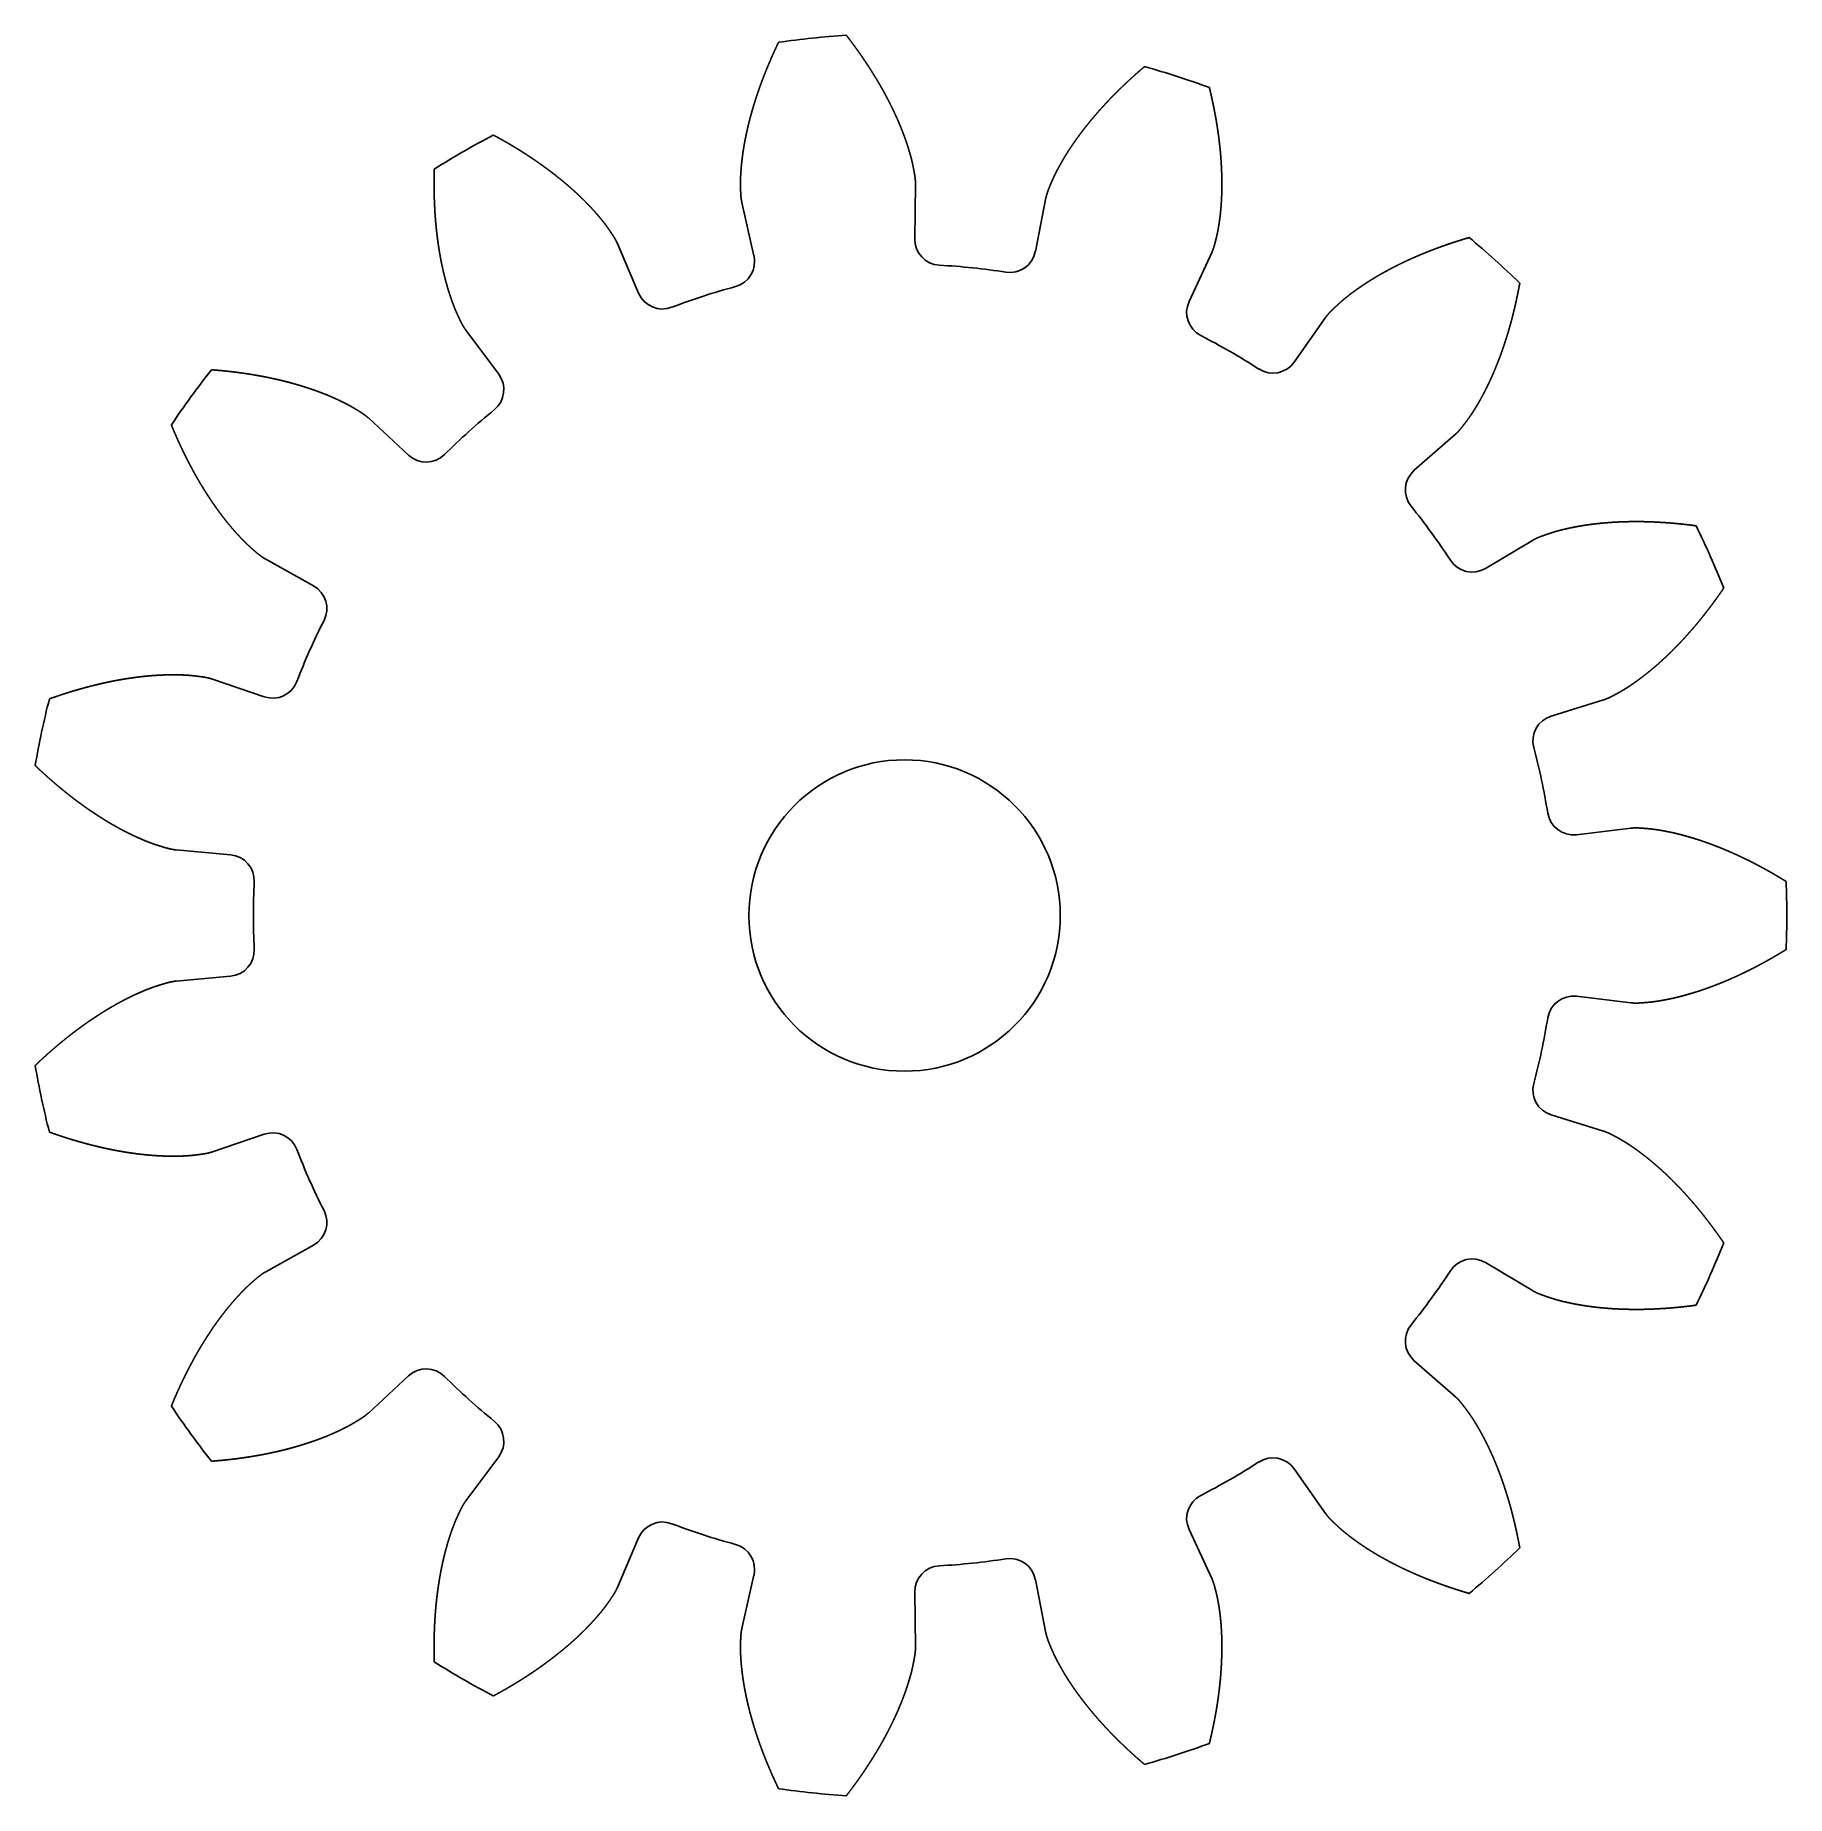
# Model space of a CAD drawing. Header units: millimetres. Extents: x -43.8 to -10, y -32 to 2.
import ezdxf

# ---------------------------------------------------------------- set-up
doc = ezdxf.new("R2010")
doc.units = ezdxf.units.MM
doc.layers.get('0').update_dxf_attribs({"linetype": 'CONTINUOUS'})

msp = doc.modelspace()

# ---------------------------------------------------------------- linework, layer by layer
for p, q in [((-26.805, -1.962), (-26.79, -0.906)), ((-30.136, -1.258), (-29.902, -2.288)), ((-24.275, -1.17), (-24.48, -2.207)), ((-32.125, -3.01), (-32.541, -2.039)), ((-21.519, -3.169), (-21.076, -2.21)), ((-35.454, -3.721), (-34.821, -4.567)), ((-18.886, -3.474), (-19.494, -4.338)), ((-36.558, -6.131), (-37.333, -5.413)), ((-17.18, -6.421), (-16.386, -5.726)), ((-14.899, -7.771), (-15.807, -8.312)), ((-39.311, -8.135), (-38.389, -8.65)), ((-39.339, -10.786), (-40.339, -10.445)), ((-14.54, -11.157), (-13.531, -10.845)), ((-13.005, -13.318), (-14.054, -13.443)), ((-41.039, -13.736), (-39.987, -13.831)), ((-39.987, -16.169), (-41.039, -16.264)), ((-14.054, -16.557), (-13.005, -16.682)), ((-13.531, -19.155), (-14.54, -18.843)), ((-40.339, -19.555), (-39.339, -19.214)), ((-38.389, -21.35), (-39.311, -21.865)), ((-15.807, -21.688), (-14.899, -22.229)), ((-16.386, -24.274), (-17.18, -23.579)), ((-37.333, -24.587), (-36.558, -23.869)), ((-34.821, -25.433), (-35.454, -26.279)), ((-19.494, -25.662), (-18.886, -26.526)), ((-32.541, -27.961), (-32.125, -26.99)), ((-21.076, -27.79), (-21.519, -26.831)), ((-29.902, -27.712), (-30.136, -28.742)), ((-24.48, -27.793), (-24.275, -28.83)), ((-26.79, -29.094), (-26.805, -28.038))]:
    msp.add_line(p, q)
msp.add_circle((-27, -15), 3)
for centre, radius, start, end in [((-27, -15), 17, 93.7877, 98.2123), ((-27, -15), 17, 69.7877, 74.2123), ((-27, -15), 17, 117.7877, 122.2123), ((-26.305, -1.969), 0.5, 179.1897, 266.9466), ((-27, -15), 17, 45.7877, 50.2123), ((-30.389, -2.399), 0.5, -74.9466, 12.8103), ((-24.971, -2.11), 0.5, 261.0534, 348.8103), ((-27, -15), 12.549, 81.0534, 86.9466), ((-31.665, -2.813), 0.5, 203.1897, 290.9466), ((-27, -15), 12.549, 105.0534, 110.9466), ((-21.065, -3.379), 0.5, 155.1897, 242.9466), ((-27, -15), 12.549, 57.0534, 62.9466), ((-19.903, -4.049), 0.5, 237.0534, 324.8103), ((-27, -15), 17, 141.7877, 146.2123), ((-35.222, -4.867), 0.5, -50.9466, 36.8103), ((-27, -15), 12.549, 129.0534, 134.9466), ((-36.219, -5.764), 0.5, 227.1897, 314.9466), ((-16.851, -6.797), 0.5, 131.1897, 218.9466), ((-27, -15), 12.549, 33.0534, 38.9466), ((-27, -15), 17, 21.7877, 26.2123), ((-16.063, -7.883), 0.5, 213.0534, 300.8103), ((-38.632, -9.087), 0.5, -26.9466, 60.8103), ((-27, -15), 12.549, 153.0534, 158.9466), ((-39.178, -10.312), 0.5, 251.1897, 338.9466), ((-27, -15), 17, 165.7877, 170.2123), ((-14.392, -11.634), 0.5, 107.1897, 194.9466), ((-27, -15), 12.549, 9.0534, 14.9466), ((-14.113, -12.947), 0.5, 189.0534, 276.8103), ((-40.032, -14.329), 0.5, -2.9466, 84.8103), ((-27, -15), 12.549, 177.0534, 182.9466), ((-27, -15), 17, -2.2123, 2.2123), ((-40.032, -15.671), 0.5, -84.8103, 2.9466), ((-14.113, -17.053), 0.5, 83.1897, 170.9466), ((-27, -15), 12.549, 345.0534, 350.9466), ((-27, -15), 17, 189.7877, 194.2123), ((-14.392, -18.366), 0.5, 165.0534, 252.8103), ((-39.178, -19.688), 0.5, 21.0534, 108.8103), ((-27, -15), 12.549, 201.0534, 206.9466), ((-38.632, -20.913), 0.5, -60.8103, 26.9466), ((-27, -15), 17, 333.7877, 338.2123), ((-16.063, -22.117), 0.5, 59.1897, 146.9466), ((-27, -15), 12.549, 321.0534, 326.9466), ((-16.851, -23.203), 0.5, 141.0534, 228.8103), ((-36.219, -24.236), 0.5, 45.0534, 132.8103), ((-27, -15), 12.549, 225.0534, 230.9466), ((-27, -15), 17, 213.7877, 218.2123), ((-35.222, -25.133), 0.5, -36.8103, 50.9466), ((-27, -15), 12.549, 297.0534, 302.9466), ((-19.903, -25.951), 0.5, 35.1897, 122.9466), ((-21.065, -26.621), 0.5, 117.0534, 204.8103), ((-31.665, -27.187), 0.5, 69.0534, 156.8103), ((-27, -15), 12.549, 249.0534, 254.9466), ((-30.389, -27.601), 0.5, -12.8103, 74.9466), ((-27, -15), 12.549, 273.0534, 278.9466), ((-24.971, -27.89), 0.5, 11.1897, 98.9466), ((-27, -15), 17, 309.7877, 314.2123), ((-26.305, -28.031), 0.5, 93.0534, 180.8103), ((-27, -15), 17, 237.7877, 242.2123), ((-27, -15), 17, 285.7877, 290.2123), ((-27, -15), 17, 261.7877, 266.2123)]:
    msp.add_arc(centre, radius, start, end)
for points in [[(-29.428, 1.826), (-29.433, 1.817), (-29.441, 1.799), (-29.454, 1.773), (-29.47, 1.738), (-29.491, 1.694), (-29.511, 1.65), (-29.531, 1.606), (-29.551, 1.562), (-29.57, 1.518), (-29.589, 1.474), (-29.608, 1.43), (-29.627, 1.385), (-29.645, 1.341), (-29.663, 1.297), (-29.681, 1.253), (-29.699, 1.209), (-29.716, 1.164), (-29.733, 1.12), (-29.75, 1.076), (-29.766, 1.031), (-29.782, 0.987), (-29.798, 0.943), (-29.814, 0.898), (-29.829, 0.854), (-29.844, 0.809), (-29.859, 0.765), (-29.873, 0.721), (-29.887, 0.676), (-29.901, 0.632), (-29.914, 0.587), (-29.928, 0.543), (-29.94, 0.498), (-29.953, 0.454), (-29.965, 0.409), (-29.977, 0.365), (-29.989, 0.321), (-30, 0.276), (-30.011, 0.232), (-30.021, 0.187), (-30.032, 0.143), (-30.042, 0.098), (-30.051, 0.054), (-30.06, 0.01), (-30.069, -0.035), (-30.078, -0.079), (-30.086, -0.123), (-30.094, -0.168), (-30.101, -0.212), (-30.108, -0.256), (-30.115, -0.301), (-30.121, -0.345), (-30.127, -0.389), (-30.132, -0.433), (-30.137, -0.477), (-30.142, -0.521), (-30.146, -0.565), (-30.15, -0.609), (-30.153, -0.653), (-30.156, -0.697), (-30.159, -0.741), (-30.16, -0.784), (-30.162, -0.828), (-30.162, -0.871), (-30.162, -0.915), (-30.161, -0.958), (-30.16, -1.001), (-30.159, -1.045), (-30.157, -1.088), (-30.155, -1.131), (-30.151, -1.173), (-30.146, -1.207), (-30.141, -1.233), (-30.138, -1.249), (-30.136, -1.258)], [(-26.79, -0.906), (-26.79, -0.898), (-26.79, -0.88), (-26.791, -0.855), (-26.793, -0.82), (-26.798, -0.778), (-26.804, -0.735), (-26.812, -0.693), (-26.819, -0.65), (-26.827, -0.608), (-26.836, -0.565), (-26.845, -0.523), (-26.854, -0.48), (-26.864, -0.438), (-26.875, -0.395), (-26.886, -0.353), (-26.898, -0.311), (-26.911, -0.269), (-26.924, -0.226), (-26.937, -0.184), (-26.951, -0.142), (-26.965, -0.1), (-26.979, -0.058), (-26.994, -0.016), (-27.009, 0.026), (-27.025, 0.068), (-27.041, 0.11), (-27.058, 0.151), (-27.074, 0.193), (-27.092, 0.235), (-27.109, 0.276), (-27.127, 0.318), (-27.145, 0.359), (-27.164, 0.401), (-27.183, 0.442), (-27.202, 0.484), (-27.222, 0.525), (-27.242, 0.566), (-27.262, 0.607), (-27.283, 0.648), (-27.303, 0.689), (-27.325, 0.73), (-27.346, 0.771), (-27.368, 0.812), (-27.39, 0.853), (-27.412, 0.893), (-27.435, 0.934), (-27.458, 0.974), (-27.481, 1.015), (-27.505, 1.055), (-27.529, 1.096), (-27.553, 1.136), (-27.578, 1.176), (-27.602, 1.216), (-27.627, 1.256), (-27.653, 1.296), (-27.678, 1.336), (-27.704, 1.376), (-27.73, 1.415), (-27.756, 1.455), (-27.783, 1.495), (-27.81, 1.534), (-27.837, 1.574), (-27.865, 1.613), (-27.892, 1.652), (-27.92, 1.691), (-27.948, 1.73), (-27.977, 1.769), (-28.006, 1.808), (-28.035, 1.847), (-28.064, 1.886), (-28.087, 1.917), (-28.105, 1.94), (-28.117, 1.955), (-28.123, 1.963)], [(-22.375, 1.359), (-22.382, 1.352), (-22.397, 1.34), (-22.419, 1.321), (-22.449, 1.296), (-22.485, 1.264), (-22.522, 1.232), (-22.558, 1.2), (-22.594, 1.168), (-22.63, 1.135), (-22.665, 1.103), (-22.7, 1.07), (-22.735, 1.037), (-22.77, 1.004), (-22.805, 0.971), (-22.839, 0.938), (-22.873, 0.905), (-22.907, 0.872), (-22.94, 0.838), (-22.974, 0.804), (-23.007, 0.77), (-23.039, 0.737), (-23.072, 0.702), (-23.104, 0.668), (-23.136, 0.634), (-23.168, 0.599), (-23.199, 0.565), (-23.231, 0.53), (-23.262, 0.495), (-23.292, 0.46), (-23.323, 0.425), (-23.353, 0.39), (-23.382, 0.354), (-23.412, 0.319), (-23.441, 0.283), (-23.47, 0.247), (-23.499, 0.212), (-23.527, 0.176), (-23.555, 0.139), (-23.583, 0.103), (-23.61, 0.067), (-23.638, 0.03), (-23.664, -0.006), (-23.691, -0.043), (-23.717, -0.08), (-23.743, -0.117), (-23.768, -0.154), (-23.793, -0.192), (-23.818, -0.229), (-23.843, -0.267), (-23.867, -0.304), (-23.89, -0.342), (-23.914, -0.38), (-23.937, -0.418), (-23.959, -0.457), (-23.981, -0.495), (-24.003, -0.533), (-24.024, -0.572), (-24.045, -0.611), (-24.066, -0.65), (-24.086, -0.689), (-24.105, -0.728), (-24.124, -0.767), (-24.142, -0.807), (-24.159, -0.847), (-24.177, -0.886), (-24.193, -0.926), (-24.21, -0.966), (-24.226, -1.006), (-24.241, -1.047), (-24.254, -1.087), (-24.264, -1.12), (-24.27, -1.145), (-24.274, -1.162), (-24.275, -1.17)], [(-21.076, -2.21), (-21.072, -2.202), (-21.065, -2.187), (-21.055, -2.163), (-21.044, -2.131), (-21.031, -2.09), (-21.019, -2.048), (-21.009, -2.006), (-20.998, -1.964), (-20.988, -1.922), (-20.979, -1.88), (-20.97, -1.838), (-20.961, -1.795), (-20.953, -1.752), (-20.946, -1.709), (-20.939, -1.666), (-20.933, -1.622), (-20.927, -1.578), (-20.921, -1.535), (-20.916, -1.491), (-20.912, -1.447), (-20.907, -1.403), (-20.903, -1.358), (-20.9, -1.314), (-20.897, -1.269), (-20.894, -1.225), (-20.892, -1.18), (-20.89, -1.135), (-20.888, -1.09), (-20.887, -1.045), (-20.886, -1), (-20.886, -0.955), (-20.886, -0.909), (-20.886, -0.864), (-20.886, -0.818), (-20.887, -0.773), (-20.888, -0.727), (-20.89, -0.681), (-20.891, -0.636), (-20.893, -0.59), (-20.896, -0.544), (-20.899, -0.498), (-20.902, -0.452), (-20.905, -0.406), (-20.908, -0.359), (-20.912, -0.313), (-20.917, -0.267), (-20.921, -0.22), (-20.926, -0.174), (-20.931, -0.127), (-20.937, -0.081), (-20.942, -0.034), (-20.948, 0.012), (-20.955, 0.059), (-20.961, 0.106), (-20.968, 0.153), (-20.975, 0.199), (-20.982, 0.246), (-20.99, 0.293), (-20.998, 0.34), (-21.006, 0.387), (-21.015, 0.434), (-21.024, 0.481), (-21.033, 0.528), (-21.042, 0.575), (-21.052, 0.623), (-21.062, 0.67), (-21.072, 0.717), (-21.082, 0.764), (-21.093, 0.811), (-21.104, 0.859), (-21.113, 0.896), (-21.12, 0.925), (-21.124, 0.944), (-21.127, 0.953)], [(-32.541, -2.039), (-32.544, -2.031), (-32.551, -2.016), (-32.562, -1.992), (-32.578, -1.962), (-32.6, -1.925), (-32.623, -1.889), (-32.647, -1.853), (-32.671, -1.817), (-32.696, -1.782), (-32.721, -1.746), (-32.747, -1.711), (-32.772, -1.676), (-32.799, -1.642), (-32.826, -1.607), (-32.854, -1.573), (-32.882, -1.539), (-32.91, -1.506), (-32.939, -1.473), (-32.969, -1.44), (-32.998, -1.407), (-33.028, -1.374), (-33.058, -1.341), (-33.089, -1.309), (-33.12, -1.277), (-33.152, -1.245), (-33.183, -1.213), (-33.215, -1.182), (-33.248, -1.151), (-33.28, -1.12), (-33.313, -1.089), (-33.346, -1.058), (-33.38, -1.028), (-33.414, -0.997), (-33.448, -0.967), (-33.482, -0.937), (-33.517, -0.908), (-33.552, -0.878), (-33.587, -0.849), (-33.623, -0.82), (-33.659, -0.791), (-33.695, -0.762), (-33.731, -0.733), (-33.767, -0.705), (-33.804, -0.677), (-33.841, -0.649), (-33.878, -0.621), (-33.916, -0.593), (-33.954, -0.566), (-33.992, -0.538), (-34.03, -0.511), (-34.068, -0.484), (-34.107, -0.457), (-34.146, -0.431), (-34.185, -0.404), (-34.224, -0.378), (-34.264, -0.352), (-34.304, -0.326), (-34.344, -0.301), (-34.384, -0.275), (-34.424, -0.25), (-34.465, -0.225), (-34.506, -0.2), (-34.547, -0.175), (-34.588, -0.15), (-34.63, -0.126), (-34.671, -0.102), (-34.713, -0.078), (-34.755, -0.054), (-34.797, -0.03), (-34.84, -0.007), (-34.874, 0.012), (-34.9, 0.026), (-34.917, 0.035), (-34.925, 0.04)], [(-36.062, -0.617), (-36.062, -0.626), (-36.063, -0.646), (-36.064, -0.675), (-36.065, -0.714), (-36.065, -0.762), (-36.066, -0.811), (-36.066, -0.859), (-36.067, -0.907), (-36.066, -0.956), (-36.066, -1.004), (-36.065, -1.052), (-36.064, -1.1), (-36.063, -1.147), (-36.062, -1.195), (-36.06, -1.243), (-36.058, -1.29), (-36.056, -1.338), (-36.053, -1.385), (-36.051, -1.433), (-36.048, -1.48), (-36.044, -1.527), (-36.041, -1.574), (-36.037, -1.621), (-36.033, -1.668), (-36.028, -1.714), (-36.024, -1.761), (-36.019, -1.807), (-36.014, -1.853), (-36.008, -1.9), (-36.002, -1.946), (-35.996, -1.992), (-35.99, -2.038), (-35.983, -2.083), (-35.976, -2.129), (-35.969, -2.174), (-35.962, -2.22), (-35.954, -2.265), (-35.946, -2.31), (-35.937, -2.355), (-35.929, -2.399), (-35.92, -2.444), (-35.91, -2.489), (-35.901, -2.533), (-35.891, -2.577), (-35.881, -2.621), (-35.87, -2.665), (-35.859, -2.708), (-35.848, -2.752), (-35.836, -2.795), (-35.824, -2.838), (-35.812, -2.881), (-35.8, -2.924), (-35.787, -2.966), (-35.773, -3.009), (-35.759, -3.051), (-35.745, -3.093), (-35.731, -3.134), (-35.716, -3.176), (-35.701, -3.217), (-35.685, -3.258), (-35.669, -3.299), (-35.653, -3.339), (-35.635, -3.379), (-35.617, -3.419), (-35.599, -3.458), (-35.581, -3.497), (-35.562, -3.536), (-35.543, -3.575), (-35.523, -3.613), (-35.502, -3.65), (-35.484, -3.679), (-35.469, -3.701), (-35.459, -3.714), (-35.454, -3.721)], [(-16.121, -1.937), (-16.13, -1.94), (-16.149, -1.945), (-16.177, -1.953), (-16.214, -1.964), (-16.261, -1.979), (-16.307, -1.993), (-16.353, -2.008), (-16.399, -2.022), (-16.445, -2.037), (-16.49, -2.053), (-16.536, -2.068), (-16.581, -2.084), (-16.626, -2.1), (-16.671, -2.116), (-16.716, -2.132), (-16.761, -2.149), (-16.805, -2.166), (-16.849, -2.183), (-16.893, -2.2), (-16.937, -2.217), (-16.981, -2.235), (-17.025, -2.253), (-17.068, -2.271), (-17.111, -2.289), (-17.154, -2.308), (-17.197, -2.327), (-17.24, -2.346), (-17.282, -2.365), (-17.325, -2.385), (-17.367, -2.404), (-17.408, -2.424), (-17.45, -2.444), (-17.491, -2.465), (-17.533, -2.486), (-17.574, -2.506), (-17.614, -2.528), (-17.655, -2.549), (-17.695, -2.571), (-17.735, -2.592), (-17.775, -2.614), (-17.815, -2.637), (-17.854, -2.659), (-17.894, -2.682), (-17.932, -2.705), (-17.971, -2.729), (-18.009, -2.752), (-18.048, -2.776), (-18.085, -2.8), (-18.123, -2.825), (-18.16, -2.849), (-18.197, -2.874), (-18.234, -2.899), (-18.271, -2.925), (-18.307, -2.951), (-18.342, -2.977), (-18.378, -3.003), (-18.413, -3.03), (-18.448, -3.057), (-18.483, -3.084), (-18.517, -3.111), (-18.55, -3.139), (-18.584, -3.167), (-18.616, -3.196), (-18.648, -3.226), (-18.68, -3.255), (-18.712, -3.285), (-18.743, -3.315), (-18.774, -3.345), (-18.804, -3.375), (-18.833, -3.407), (-18.855, -3.433), (-18.871, -3.453), (-18.881, -3.467), (-18.886, -3.474)], [(-16.386, -5.726), (-16.379, -5.72), (-16.366, -5.708), (-16.348, -5.691), (-16.324, -5.666), (-16.296, -5.634), (-16.268, -5.6), (-16.242, -5.567), (-16.215, -5.532), (-16.189, -5.498), (-16.163, -5.463), (-16.137, -5.428), (-16.112, -5.393), (-16.087, -5.357), (-16.063, -5.32), (-16.039, -5.284), (-16.016, -5.246), (-15.993, -5.209), (-15.97, -5.171), (-15.948, -5.133), (-15.925, -5.095), (-15.904, -5.056), (-15.882, -5.017), (-15.861, -4.978), (-15.84, -4.939), (-15.819, -4.899), (-15.799, -4.859), (-15.779, -4.819), (-15.759, -4.778), (-15.74, -4.738), (-15.721, -4.697), (-15.702, -4.656), (-15.683, -4.615), (-15.665, -4.573), (-15.647, -4.531), (-15.629, -4.489), (-15.611, -4.447), (-15.594, -4.405), (-15.577, -4.362), (-15.56, -4.319), (-15.544, -4.276), (-15.527, -4.233), (-15.511, -4.19), (-15.496, -4.146), (-15.48, -4.103), (-15.465, -4.059), (-15.45, -4.015), (-15.435, -3.971), (-15.421, -3.926), (-15.407, -3.882), (-15.393, -3.837), (-15.379, -3.792), (-15.365, -3.747), (-15.352, -3.702), (-15.339, -3.656), (-15.326, -3.611), (-15.314, -3.565), (-15.301, -3.519), (-15.289, -3.473), (-15.278, -3.427), (-15.266, -3.381), (-15.255, -3.335), (-15.244, -3.288), (-15.233, -3.241), (-15.222, -3.194), (-15.212, -3.148), (-15.202, -3.1), (-15.192, -3.053), (-15.182, -3.006), (-15.173, -2.958), (-15.163, -2.911), (-15.156, -2.873), (-15.151, -2.844), (-15.147, -2.825), (-15.146, -2.815)], [(-37.333, -5.413), (-37.34, -5.407), (-37.352, -5.396), (-37.372, -5.379), (-37.399, -5.358), (-37.434, -5.333), (-37.47, -5.31), (-37.506, -5.287), (-37.543, -5.264), (-37.58, -5.241), (-37.617, -5.219), (-37.655, -5.197), (-37.693, -5.176), (-37.731, -5.155), (-37.77, -5.135), (-37.809, -5.115), (-37.848, -5.096), (-37.888, -5.077), (-37.928, -5.058), (-37.968, -5.04), (-38.009, -5.021), (-38.049, -5.004), (-38.09, -4.986), (-38.131, -4.969), (-38.173, -4.953), (-38.214, -4.936), (-38.256, -4.92), (-38.298, -4.905), (-38.34, -4.889), (-38.383, -4.874), (-38.426, -4.859), (-38.468, -4.845), (-38.512, -4.831), (-38.555, -4.817), (-38.598, -4.803), (-38.642, -4.79), (-38.686, -4.777), (-38.729, -4.764), (-38.774, -4.751), (-38.818, -4.739), (-38.862, -4.727), (-38.907, -4.716), (-38.952, -4.704), (-38.997, -4.693), (-39.042, -4.682), (-39.087, -4.672), (-39.132, -4.662), (-39.178, -4.652), (-39.224, -4.642), (-39.269, -4.632), (-39.315, -4.623), (-39.361, -4.614), (-39.408, -4.605), (-39.454, -4.597), (-39.5, -4.589), (-39.547, -4.581), (-39.594, -4.573), (-39.641, -4.566), (-39.688, -4.558), (-39.735, -4.552), (-39.782, -4.545), (-39.829, -4.538), (-39.877, -4.532), (-39.924, -4.526), (-39.972, -4.521), (-40.02, -4.515), (-40.068, -4.51), (-40.116, -4.505), (-40.164, -4.5), (-40.212, -4.496), (-40.26, -4.492), (-40.299, -4.489), (-40.328, -4.486), (-40.348, -4.485), (-40.357, -4.484)], [(-41.129, -5.546), (-41.125, -5.555), (-41.118, -5.573), (-41.107, -5.6), (-41.092, -5.636), (-41.073, -5.681), (-41.054, -5.725), (-41.034, -5.769), (-41.015, -5.813), (-40.995, -5.857), (-40.975, -5.901), (-40.955, -5.945), (-40.935, -5.988), (-40.914, -6.031), (-40.893, -6.074), (-40.872, -6.117), (-40.851, -6.16), (-40.83, -6.202), (-40.808, -6.245), (-40.787, -6.287), (-40.765, -6.329), (-40.742, -6.37), (-40.72, -6.412), (-40.697, -6.453), (-40.675, -6.494), (-40.652, -6.535), (-40.629, -6.576), (-40.605, -6.616), (-40.582, -6.656), (-40.558, -6.696), (-40.534, -6.736), (-40.509, -6.775), (-40.485, -6.815), (-40.46, -6.854), (-40.436, -6.893), (-40.41, -6.931), (-40.385, -6.97), (-40.36, -7.008), (-40.334, -7.046), (-40.308, -7.083), (-40.282, -7.121), (-40.256, -7.158), (-40.229, -7.194), (-40.202, -7.231), (-40.175, -7.267), (-40.148, -7.303), (-40.12, -7.339), (-40.093, -7.374), (-40.065, -7.41), (-40.037, -7.444), (-40.008, -7.479), (-39.979, -7.513), (-39.951, -7.547), (-39.921, -7.581), (-39.892, -7.614), (-39.862, -7.647), (-39.832, -7.679), (-39.802, -7.711), (-39.772, -7.743), (-39.741, -7.775), (-39.71, -7.806), (-39.679, -7.836), (-39.647, -7.866), (-39.615, -7.896), (-39.583, -7.925), (-39.55, -7.953), (-39.518, -7.982), (-39.485, -8.01), (-39.451, -8.037), (-39.418, -8.064), (-39.383, -8.089), (-39.355, -8.109), (-39.333, -8.122), (-39.318, -8.131), (-39.311, -8.135)], [(-11.748, -7.491), (-11.758, -7.49), (-11.777, -7.487), (-11.806, -7.483), (-11.845, -7.478), (-11.893, -7.472), (-11.941, -7.467), (-11.989, -7.461), (-12.037, -7.456), (-12.085, -7.451), (-12.133, -7.447), (-12.181, -7.442), (-12.228, -7.438), (-12.276, -7.434), (-12.324, -7.431), (-12.371, -7.428), (-12.419, -7.425), (-12.466, -7.422), (-12.514, -7.419), (-12.561, -7.417), (-12.608, -7.415), (-12.655, -7.414), (-12.702, -7.412), (-12.749, -7.411), (-12.796, -7.41), (-12.843, -7.41), (-12.89, -7.41), (-12.937, -7.41), (-12.983, -7.41), (-13.03, -7.411), (-13.076, -7.411), (-13.123, -7.413), (-13.169, -7.414), (-13.215, -7.416), (-13.261, -7.418), (-13.307, -7.421), (-13.353, -7.423), (-13.399, -7.426), (-13.444, -7.43), (-13.49, -7.433), (-13.535, -7.437), (-13.581, -7.442), (-13.626, -7.446), (-13.671, -7.451), (-13.716, -7.456), (-13.76, -7.462), (-13.805, -7.468), (-13.85, -7.474), (-13.894, -7.481), (-13.938, -7.488), (-13.983, -7.495), (-14.026, -7.503), (-14.07, -7.511), (-14.114, -7.519), (-14.157, -7.528), (-14.201, -7.538), (-14.244, -7.547), (-14.287, -7.557), (-14.33, -7.567), (-14.372, -7.578), (-14.415, -7.589), (-14.457, -7.601), (-14.498, -7.614), (-14.54, -7.627), (-14.581, -7.64), (-14.622, -7.654), (-14.663, -7.669), (-14.704, -7.683), (-14.744, -7.698), (-14.784, -7.714), (-14.824, -7.731), (-14.854, -7.746), (-14.877, -7.758), (-14.892, -7.767), (-14.899, -7.771)], [(-13.531, -10.845), (-13.523, -10.842), (-13.506, -10.837), (-13.482, -10.828), (-13.45, -10.815), (-13.411, -10.797), (-13.373, -10.778), (-13.335, -10.758), (-13.297, -10.738), (-13.259, -10.717), (-13.221, -10.696), (-13.183, -10.674), (-13.146, -10.652), (-13.109, -10.629), (-13.072, -10.606), (-13.035, -10.582), (-12.998, -10.557), (-12.962, -10.532), (-12.926, -10.507), (-12.89, -10.482), (-12.854, -10.456), (-12.818, -10.429), (-12.783, -10.402), (-12.748, -10.375), (-12.712, -10.348), (-12.677, -10.32), (-12.643, -10.292), (-12.608, -10.263), (-12.574, -10.234), (-12.539, -10.205), (-12.505, -10.175), (-12.471, -10.146), (-12.437, -10.115), (-12.404, -10.085), (-12.37, -10.054), (-12.337, -10.023), (-12.304, -9.992), (-12.271, -9.96), (-12.238, -9.928), (-12.205, -9.896), (-12.172, -9.863), (-12.14, -9.83), (-12.108, -9.797), (-12.076, -9.764), (-12.044, -9.73), (-12.012, -9.696), (-11.98, -9.662), (-11.949, -9.628), (-11.918, -9.593), (-11.887, -9.558), (-11.856, -9.523), (-11.825, -9.488), (-11.794, -9.452), (-11.764, -9.416), (-11.733, -9.38), (-11.703, -9.344), (-11.673, -9.307), (-11.643, -9.27), (-11.614, -9.233), (-11.584, -9.196), (-11.555, -9.158), (-11.525, -9.12), (-11.496, -9.082), (-11.467, -9.044), (-11.439, -9.006), (-11.41, -8.967), (-11.382, -8.928), (-11.353, -8.889), (-11.325, -8.85), (-11.297, -8.81), (-11.269, -8.77), (-11.247, -8.738), (-11.231, -8.714), (-11.22, -8.698), (-11.214, -8.69)], [(-40.339, -10.445), (-40.347, -10.442), (-40.364, -10.437), (-40.388, -10.43), (-40.422, -10.421), (-40.464, -10.413), (-40.506, -10.406), (-40.549, -10.4), (-40.592, -10.394), (-40.634, -10.388), (-40.678, -10.383), (-40.721, -10.379), (-40.764, -10.374), (-40.808, -10.371), (-40.851, -10.368), (-40.895, -10.366), (-40.939, -10.364), (-40.983, -10.363), (-41.027, -10.362), (-41.071, -10.362), (-41.115, -10.362), (-41.16, -10.362), (-41.204, -10.363), (-41.249, -10.364), (-41.293, -10.366), (-41.338, -10.368), (-41.383, -10.37), (-41.428, -10.373), (-41.472, -10.376), (-41.517, -10.379), (-41.562, -10.383), (-41.607, -10.387), (-41.653, -10.392), (-41.698, -10.397), (-41.743, -10.402), (-41.788, -10.408), (-41.833, -10.413), (-41.879, -10.42), (-41.924, -10.426), (-41.97, -10.433), (-42.015, -10.44), (-42.061, -10.448), (-42.106, -10.456), (-42.152, -10.464), (-42.197, -10.472), (-42.243, -10.481), (-42.288, -10.49), (-42.334, -10.499), (-42.38, -10.509), (-42.426, -10.519), (-42.471, -10.529), (-42.517, -10.54), (-42.563, -10.551), (-42.609, -10.562), (-42.654, -10.573), (-42.7, -10.585), (-42.746, -10.597), (-42.792, -10.609), (-42.838, -10.622), (-42.883, -10.635), (-42.929, -10.648), (-42.975, -10.661), (-43.021, -10.675), (-43.067, -10.689), (-43.113, -10.703), (-43.159, -10.717), (-43.205, -10.732), (-43.25, -10.747), (-43.296, -10.762), (-43.342, -10.778), (-43.388, -10.794), (-43.425, -10.807), (-43.452, -10.816), (-43.471, -10.823), (-43.48, -10.826)], [(-43.753, -12.11), (-43.746, -12.117), (-43.731, -12.13), (-43.71, -12.15), (-43.682, -12.177), (-43.647, -12.21), (-43.611, -12.243), (-43.575, -12.276), (-43.54, -12.308), (-43.504, -12.34), (-43.468, -12.372), (-43.431, -12.404), (-43.395, -12.435), (-43.359, -12.466), (-43.322, -12.497), (-43.286, -12.528), (-43.249, -12.558), (-43.212, -12.588), (-43.176, -12.618), (-43.139, -12.648), (-43.102, -12.677), (-43.064, -12.706), (-43.027, -12.735), (-42.99, -12.763), (-42.952, -12.792), (-42.915, -12.819), (-42.877, -12.847), (-42.839, -12.875), (-42.801, -12.902), (-42.763, -12.929), (-42.725, -12.955), (-42.687, -12.981), (-42.648, -13.007), (-42.61, -13.033), (-42.572, -13.058), (-42.533, -13.083), (-42.494, -13.108), (-42.455, -13.133), (-42.417, -13.157), (-42.378, -13.18), (-42.338, -13.204), (-42.299, -13.227), (-42.26, -13.25), (-42.221, -13.272), (-42.181, -13.295), (-42.142, -13.316), (-42.102, -13.338), (-42.062, -13.359), (-42.023, -13.38), (-41.983, -13.4), (-41.943, -13.42), (-41.903, -13.44), (-41.862, -13.459), (-41.822, -13.478), (-41.782, -13.496), (-41.741, -13.514), (-41.701, -13.531), (-41.66, -13.549), (-41.619, -13.566), (-41.579, -13.582), (-41.538, -13.598), (-41.497, -13.613), (-41.456, -13.627), (-41.414, -13.641), (-41.373, -13.654), (-41.331, -13.667), (-41.29, -13.68), (-41.248, -13.692), (-41.207, -13.704), (-41.165, -13.714), (-41.124, -13.724), (-41.09, -13.73), (-41.064, -13.733), (-41.047, -13.735), (-41.039, -13.736)], [(-10.013, -14.344), (-10.021, -14.339), (-10.038, -14.328), (-10.062, -14.313), (-10.096, -14.293), (-10.137, -14.268), (-10.179, -14.243), (-10.22, -14.219), (-10.262, -14.194), (-10.304, -14.17), (-10.346, -14.147), (-10.388, -14.123), (-10.43, -14.1), (-10.472, -14.077), (-10.514, -14.055), (-10.556, -14.032), (-10.598, -14.01), (-10.64, -13.988), (-10.683, -13.967), (-10.725, -13.946), (-10.767, -13.925), (-10.81, -13.904), (-10.852, -13.884), (-10.895, -13.863), (-10.937, -13.844), (-10.98, -13.824), (-11.023, -13.805), (-11.065, -13.786), (-11.108, -13.767), (-11.151, -13.749), (-11.194, -13.731), (-11.236, -13.713), (-11.279, -13.696), (-11.322, -13.679), (-11.365, -13.662), (-11.408, -13.645), (-11.451, -13.629), (-11.494, -13.613), (-11.537, -13.598), (-11.58, -13.583), (-11.623, -13.568), (-11.666, -13.553), (-11.71, -13.539), (-11.753, -13.525), (-11.796, -13.512), (-11.839, -13.499), (-11.882, -13.486), (-11.926, -13.474), (-11.969, -13.462), (-12.012, -13.45), (-12.055, -13.439), (-12.099, -13.428), (-12.142, -13.417), (-12.185, -13.407), (-12.229, -13.398), (-12.272, -13.389), (-12.315, -13.38), (-12.359, -13.372), (-12.402, -13.364), (-12.445, -13.356), (-12.488, -13.349), (-12.532, -13.343), (-12.575, -13.337), (-12.618, -13.332), (-12.661, -13.328), (-12.705, -13.324), (-12.748, -13.32), (-12.791, -13.317), (-12.834, -13.314), (-12.877, -13.312), (-12.92, -13.312), (-12.954, -13.313), (-12.98, -13.315), (-12.997, -13.317), (-13.005, -13.318)], [(-13.005, -16.682), (-12.997, -16.683), (-12.98, -16.685), (-12.954, -16.687), (-12.92, -16.688), (-12.877, -16.688), (-12.834, -16.686), (-12.791, -16.683), (-12.748, -16.68), (-12.705, -16.676), (-12.661, -16.672), (-12.618, -16.668), (-12.575, -16.663), (-12.532, -16.657), (-12.488, -16.651), (-12.445, -16.644), (-12.402, -16.636), (-12.359, -16.628), (-12.315, -16.62), (-12.272, -16.611), (-12.229, -16.602), (-12.185, -16.593), (-12.142, -16.583), (-12.099, -16.572), (-12.055, -16.561), (-12.012, -16.55), (-11.969, -16.538), (-11.926, -16.526), (-11.882, -16.514), (-11.839, -16.501), (-11.796, -16.488), (-11.753, -16.475), (-11.71, -16.461), (-11.666, -16.447), (-11.623, -16.432), (-11.58, -16.417), (-11.537, -16.402), (-11.494, -16.387), (-11.451, -16.371), (-11.408, -16.355), (-11.365, -16.338), (-11.322, -16.321), (-11.279, -16.304), (-11.236, -16.287), (-11.194, -16.269), (-11.151, -16.251), (-11.108, -16.233), (-11.065, -16.214), (-11.023, -16.195), (-10.98, -16.176), (-10.937, -16.156), (-10.895, -16.137), (-10.852, -16.116), (-10.81, -16.096), (-10.767, -16.075), (-10.725, -16.054), (-10.683, -16.033), (-10.64, -16.012), (-10.598, -15.99), (-10.556, -15.968), (-10.514, -15.945), (-10.472, -15.923), (-10.43, -15.9), (-10.388, -15.877), (-10.346, -15.853), (-10.304, -15.83), (-10.262, -15.806), (-10.22, -15.781), (-10.179, -15.757), (-10.137, -15.732), (-10.096, -15.707), (-10.062, -15.687), (-10.038, -15.672), (-10.021, -15.661), (-10.013, -15.656)], [(-41.039, -16.264), (-41.047, -16.265), (-41.064, -16.267), (-41.09, -16.27), (-41.124, -16.276), (-41.165, -16.286), (-41.207, -16.296), (-41.248, -16.308), (-41.29, -16.32), (-41.331, -16.333), (-41.373, -16.346), (-41.414, -16.359), (-41.456, -16.373), (-41.497, -16.387), (-41.538, -16.402), (-41.579, -16.418), (-41.619, -16.434), (-41.66, -16.451), (-41.701, -16.469), (-41.741, -16.486), (-41.782, -16.504), (-41.822, -16.522), (-41.862, -16.541), (-41.903, -16.56), (-41.943, -16.58), (-41.983, -16.6), (-42.023, -16.62), (-42.062, -16.641), (-42.102, -16.662), (-42.142, -16.684), (-42.181, -16.705), (-42.221, -16.728), (-42.26, -16.75), (-42.299, -16.773), (-42.338, -16.796), (-42.378, -16.82), (-42.417, -16.843), (-42.455, -16.867), (-42.494, -16.892), (-42.533, -16.917), (-42.572, -16.942), (-42.61, -16.967), (-42.648, -16.993), (-42.687, -17.019), (-42.725, -17.045), (-42.763, -17.071), (-42.801, -17.098), (-42.839, -17.125), (-42.877, -17.153), (-42.915, -17.181), (-42.952, -17.208), (-42.99, -17.237), (-43.027, -17.265), (-43.064, -17.294), (-43.102, -17.323), (-43.139, -17.352), (-43.176, -17.382), (-43.212, -17.412), (-43.249, -17.442), (-43.286, -17.472), (-43.322, -17.503), (-43.359, -17.534), (-43.395, -17.565), (-43.431, -17.596), (-43.468, -17.628), (-43.504, -17.66), (-43.54, -17.692), (-43.575, -17.724), (-43.611, -17.757), (-43.647, -17.79), (-43.682, -17.823), (-43.71, -17.85), (-43.731, -17.87), (-43.746, -17.883), (-43.753, -17.89)], [(-43.48, -19.174), (-43.471, -19.177), (-43.452, -19.184), (-43.425, -19.193), (-43.388, -19.206), (-43.342, -19.222), (-43.296, -19.238), (-43.25, -19.253), (-43.205, -19.268), (-43.159, -19.283), (-43.113, -19.297), (-43.067, -19.311), (-43.021, -19.325), (-42.975, -19.339), (-42.929, -19.352), (-42.883, -19.365), (-42.838, -19.378), (-42.792, -19.391), (-42.746, -19.403), (-42.7, -19.415), (-42.654, -19.427), (-42.609, -19.438), (-42.563, -19.449), (-42.517, -19.46), (-42.471, -19.471), (-42.426, -19.481), (-42.38, -19.491), (-42.334, -19.501), (-42.288, -19.51), (-42.243, -19.519), (-42.197, -19.528), (-42.152, -19.536), (-42.106, -19.544), (-42.061, -19.552), (-42.015, -19.56), (-41.97, -19.567), (-41.924, -19.574), (-41.879, -19.58), (-41.833, -19.587), (-41.788, -19.592), (-41.743, -19.598), (-41.698, -19.603), (-41.653, -19.608), (-41.607, -19.613), (-41.562, -19.617), (-41.517, -19.621), (-41.472, -19.624), (-41.428, -19.627), (-41.383, -19.63), (-41.338, -19.632), (-41.293, -19.634), (-41.249, -19.636), (-41.204, -19.637), (-41.16, -19.638), (-41.115, -19.638), (-41.071, -19.638), (-41.027, -19.638), (-40.983, -19.637), (-40.939, -19.636), (-40.895, -19.634), (-40.851, -19.632), (-40.808, -19.629), (-40.764, -19.626), (-40.721, -19.621), (-40.678, -19.617), (-40.634, -19.612), (-40.592, -19.606), (-40.549, -19.6), (-40.506, -19.594), (-40.464, -19.587), (-40.422, -19.579), (-40.388, -19.57), (-40.364, -19.563), (-40.347, -19.558), (-40.339, -19.555)], [(-11.214, -21.31), (-11.22, -21.302), (-11.231, -21.286), (-11.247, -21.262), (-11.269, -21.23), (-11.297, -21.19), (-11.325, -21.15), (-11.353, -21.111), (-11.382, -21.072), (-11.41, -21.033), (-11.439, -20.994), (-11.467, -20.956), (-11.496, -20.918), (-11.525, -20.88), (-11.555, -20.842), (-11.584, -20.804), (-11.614, -20.767), (-11.643, -20.73), (-11.673, -20.693), (-11.703, -20.656), (-11.733, -20.62), (-11.764, -20.584), (-11.794, -20.548), (-11.825, -20.512), (-11.856, -20.477), (-11.887, -20.442), (-11.918, -20.407), (-11.949, -20.372), (-11.98, -20.338), (-12.012, -20.304), (-12.044, -20.27), (-12.076, -20.236), (-12.108, -20.203), (-12.14, -20.17), (-12.172, -20.137), (-12.205, -20.104), (-12.238, -20.072), (-12.271, -20.04), (-12.304, -20.008), (-12.337, -19.977), (-12.37, -19.946), (-12.404, -19.915), (-12.437, -19.885), (-12.471, -19.854), (-12.505, -19.825), (-12.539, -19.795), (-12.574, -19.766), (-12.608, -19.737), (-12.643, -19.708), (-12.677, -19.68), (-12.712, -19.652), (-12.748, -19.625), (-12.783, -19.598), (-12.818, -19.571), (-12.854, -19.544), (-12.89, -19.518), (-12.926, -19.493), (-12.962, -19.468), (-12.998, -19.443), (-13.035, -19.418), (-13.072, -19.394), (-13.109, -19.371), (-13.146, -19.348), (-13.183, -19.326), (-13.221, -19.304), (-13.259, -19.283), (-13.297, -19.262), (-13.335, -19.242), (-13.373, -19.222), (-13.411, -19.203), (-13.45, -19.185), (-13.482, -19.172), (-13.506, -19.163), (-13.523, -19.158), (-13.531, -19.155)], [(-39.311, -21.865), (-39.318, -21.869), (-39.333, -21.878), (-39.355, -21.891), (-39.383, -21.911), (-39.418, -21.936), (-39.451, -21.963), (-39.485, -21.99), (-39.518, -22.018), (-39.55, -22.047), (-39.583, -22.075), (-39.615, -22.104), (-39.647, -22.134), (-39.679, -22.164), (-39.71, -22.194), (-39.741, -22.225), (-39.772, -22.257), (-39.802, -22.289), (-39.832, -22.321), (-39.862, -22.353), (-39.892, -22.386), (-39.921, -22.419), (-39.951, -22.453), (-39.979, -22.487), (-40.008, -22.521), (-40.037, -22.556), (-40.065, -22.59), (-40.093, -22.626), (-40.12, -22.661), (-40.148, -22.697), (-40.175, -22.733), (-40.202, -22.769), (-40.229, -22.806), (-40.256, -22.842), (-40.282, -22.879), (-40.308, -22.917), (-40.334, -22.954), (-40.36, -22.992), (-40.385, -23.03), (-40.41, -23.069), (-40.436, -23.107), (-40.46, -23.146), (-40.485, -23.185), (-40.509, -23.225), (-40.534, -23.264), (-40.558, -23.304), (-40.582, -23.344), (-40.605, -23.384), (-40.629, -23.424), (-40.652, -23.465), (-40.675, -23.506), (-40.697, -23.547), (-40.72, -23.588), (-40.742, -23.63), (-40.765, -23.671), (-40.787, -23.713), (-40.808, -23.755), (-40.83, -23.798), (-40.851, -23.84), (-40.872, -23.883), (-40.893, -23.926), (-40.914, -23.969), (-40.935, -24.012), (-40.955, -24.055), (-40.975, -24.099), (-40.995, -24.143), (-41.015, -24.187), (-41.034, -24.231), (-41.054, -24.275), (-41.073, -24.319), (-41.092, -24.364), (-41.107, -24.4), (-41.118, -24.427), (-41.125, -24.445), (-41.129, -24.454)], [(-14.899, -22.229), (-14.892, -22.233), (-14.877, -22.242), (-14.854, -22.254), (-14.824, -22.269), (-14.784, -22.286), (-14.744, -22.302), (-14.704, -22.317), (-14.663, -22.331), (-14.622, -22.346), (-14.581, -22.36), (-14.54, -22.373), (-14.498, -22.386), (-14.457, -22.399), (-14.415, -22.411), (-14.372, -22.422), (-14.33, -22.433), (-14.287, -22.443), (-14.244, -22.453), (-14.201, -22.462), (-14.157, -22.472), (-14.114, -22.481), (-14.07, -22.489), (-14.026, -22.497), (-13.983, -22.505), (-13.938, -22.512), (-13.894, -22.519), (-13.85, -22.526), (-13.805, -22.532), (-13.76, -22.538), (-13.716, -22.544), (-13.671, -22.549), (-13.626, -22.554), (-13.581, -22.558), (-13.535, -22.563), (-13.49, -22.567), (-13.444, -22.57), (-13.399, -22.574), (-13.353, -22.577), (-13.307, -22.579), (-13.261, -22.582), (-13.215, -22.584), (-13.169, -22.586), (-13.123, -22.587), (-13.076, -22.589), (-13.03, -22.589), (-12.983, -22.59), (-12.937, -22.59), (-12.89, -22.59), (-12.843, -22.59), (-12.796, -22.59), (-12.749, -22.589), (-12.702, -22.588), (-12.655, -22.586), (-12.608, -22.585), (-12.561, -22.583), (-12.514, -22.581), (-12.466, -22.578), (-12.419, -22.575), (-12.371, -22.572), (-12.324, -22.569), (-12.276, -22.566), (-12.228, -22.562), (-12.181, -22.558), (-12.133, -22.553), (-12.085, -22.549), (-12.037, -22.544), (-11.989, -22.539), (-11.941, -22.533), (-11.893, -22.528), (-11.845, -22.522), (-11.806, -22.517), (-11.777, -22.513), (-11.758, -22.51), (-11.748, -22.509)], [(-15.146, -27.185), (-15.147, -27.175), (-15.151, -27.156), (-15.156, -27.127), (-15.163, -27.089), (-15.173, -27.042), (-15.182, -26.994), (-15.192, -26.947), (-15.202, -26.9), (-15.212, -26.852), (-15.222, -26.806), (-15.233, -26.759), (-15.244, -26.712), (-15.255, -26.665), (-15.266, -26.619), (-15.278, -26.573), (-15.289, -26.527), (-15.301, -26.481), (-15.314, -26.435), (-15.326, -26.389), (-15.339, -26.344), (-15.352, -26.298), (-15.365, -26.253), (-15.379, -26.208), (-15.393, -26.163), (-15.407, -26.118), (-15.421, -26.074), (-15.435, -26.029), (-15.45, -25.985), (-15.465, -25.941), (-15.48, -25.897), (-15.496, -25.854), (-15.511, -25.81), (-15.527, -25.767), (-15.544, -25.724), (-15.56, -25.681), (-15.577, -25.638), (-15.594, -25.595), (-15.611, -25.553), (-15.629, -25.511), (-15.647, -25.469), (-15.665, -25.427), (-15.683, -25.385), (-15.702, -25.344), (-15.721, -25.303), (-15.74, -25.262), (-15.759, -25.222), (-15.779, -25.181), (-15.799, -25.141), (-15.819, -25.101), (-15.84, -25.061), (-15.861, -25.022), (-15.882, -24.983), (-15.904, -24.944), (-15.925, -24.905), (-15.948, -24.867), (-15.97, -24.829), (-15.993, -24.791), (-16.016, -24.754), (-16.039, -24.716), (-16.063, -24.68), (-16.087, -24.643), (-16.112, -24.607), (-16.137, -24.572), (-16.163, -24.537), (-16.189, -24.502), (-16.215, -24.468), (-16.242, -24.433), (-16.268, -24.4), (-16.296, -24.366), (-16.324, -24.334), (-16.348, -24.309), (-16.366, -24.292), (-16.379, -24.28), (-16.386, -24.274)], [(-40.357, -25.516), (-40.348, -25.515), (-40.328, -25.514), (-40.299, -25.511), (-40.26, -25.508), (-40.212, -25.504), (-40.164, -25.5), (-40.116, -25.495), (-40.068, -25.49), (-40.02, -25.485), (-39.972, -25.479), (-39.924, -25.474), (-39.877, -25.468), (-39.829, -25.462), (-39.782, -25.455), (-39.735, -25.448), (-39.688, -25.442), (-39.641, -25.434), (-39.594, -25.427), (-39.547, -25.419), (-39.5, -25.411), (-39.454, -25.403), (-39.408, -25.395), (-39.361, -25.386), (-39.315, -25.377), (-39.269, -25.368), (-39.224, -25.358), (-39.178, -25.348), (-39.132, -25.338), (-39.087, -25.328), (-39.042, -25.318), (-38.997, -25.307), (-38.952, -25.296), (-38.907, -25.284), (-38.862, -25.273), (-38.818, -25.261), (-38.774, -25.249), (-38.729, -25.236), (-38.686, -25.223), (-38.642, -25.21), (-38.598, -25.197), (-38.555, -25.183), (-38.512, -25.169), (-38.468, -25.155), (-38.426, -25.141), (-38.383, -25.126), (-38.34, -25.111), (-38.298, -25.095), (-38.256, -25.08), (-38.214, -25.064), (-38.173, -25.047), (-38.131, -25.031), (-38.09, -25.014), (-38.049, -24.996), (-38.009, -24.979), (-37.968, -24.96), (-37.928, -24.942), (-37.888, -24.923), (-37.848, -24.904), (-37.809, -24.885), (-37.77, -24.865), (-37.731, -24.845), (-37.693, -24.824), (-37.655, -24.803), (-37.617, -24.781), (-37.58, -24.759), (-37.543, -24.736), (-37.506, -24.713), (-37.47, -24.69), (-37.434, -24.667), (-37.399, -24.642), (-37.372, -24.621), (-37.352, -24.604), (-37.34, -24.593), (-37.333, -24.587)], [(-35.454, -26.279), (-35.459, -26.286), (-35.469, -26.299), (-35.484, -26.321), (-35.502, -26.35), (-35.523, -26.387), (-35.543, -26.425), (-35.562, -26.464), (-35.581, -26.503), (-35.599, -26.542), (-35.617, -26.581), (-35.635, -26.621), (-35.653, -26.661), (-35.669, -26.701), (-35.685, -26.742), (-35.701, -26.783), (-35.716, -26.824), (-35.731, -26.866), (-35.745, -26.907), (-35.759, -26.949), (-35.773, -26.991), (-35.787, -27.034), (-35.8, -27.076), (-35.812, -27.119), (-35.824, -27.162), (-35.836, -27.205), (-35.848, -27.248), (-35.859, -27.292), (-35.87, -27.335), (-35.881, -27.379), (-35.891, -27.423), (-35.901, -27.467), (-35.91, -27.511), (-35.92, -27.556), (-35.929, -27.601), (-35.937, -27.645), (-35.946, -27.69), (-35.954, -27.735), (-35.962, -27.78), (-35.969, -27.826), (-35.976, -27.871), (-35.983, -27.917), (-35.99, -27.962), (-35.996, -28.008), (-36.002, -28.054), (-36.008, -28.1), (-36.014, -28.147), (-36.019, -28.193), (-36.024, -28.239), (-36.028, -28.286), (-36.033, -28.332), (-36.037, -28.379), (-36.041, -28.426), (-36.044, -28.473), (-36.048, -28.52), (-36.051, -28.567), (-36.053, -28.615), (-36.056, -28.662), (-36.058, -28.71), (-36.06, -28.757), (-36.062, -28.805), (-36.063, -28.853), (-36.064, -28.9), (-36.065, -28.948), (-36.066, -28.996), (-36.066, -29.044), (-36.067, -29.093), (-36.066, -29.141), (-36.066, -29.189), (-36.065, -29.238), (-36.065, -29.286), (-36.064, -29.325), (-36.063, -29.354), (-36.062, -29.374), (-36.062, -29.383)], [(-18.886, -26.526), (-18.881, -26.533), (-18.871, -26.547), (-18.855, -26.567), (-18.833, -26.593), (-18.804, -26.625), (-18.774, -26.655), (-18.743, -26.685), (-18.712, -26.715), (-18.68, -26.745), (-18.648, -26.774), (-18.616, -26.804), (-18.584, -26.833), (-18.55, -26.861), (-18.517, -26.889), (-18.483, -26.916), (-18.448, -26.943), (-18.413, -26.97), (-18.378, -26.997), (-18.342, -27.023), (-18.307, -27.049), (-18.271, -27.075), (-18.234, -27.101), (-18.197, -27.126), (-18.16, -27.151), (-18.123, -27.175), (-18.085, -27.2), (-18.048, -27.224), (-18.009, -27.248), (-17.971, -27.271), (-17.932, -27.295), (-17.894, -27.318), (-17.854, -27.341), (-17.815, -27.363), (-17.775, -27.386), (-17.735, -27.408), (-17.695, -27.429), (-17.655, -27.451), (-17.614, -27.472), (-17.574, -27.494), (-17.533, -27.514), (-17.491, -27.535), (-17.45, -27.556), (-17.408, -27.576), (-17.367, -27.596), (-17.325, -27.615), (-17.282, -27.635), (-17.24, -27.654), (-17.197, -27.673), (-17.154, -27.692), (-17.111, -27.711), (-17.068, -27.729), (-17.025, -27.747), (-16.981, -27.765), (-16.937, -27.783), (-16.893, -27.8), (-16.849, -27.817), (-16.805, -27.834), (-16.761, -27.851), (-16.716, -27.868), (-16.671, -27.884), (-16.626, -27.9), (-16.581, -27.916), (-16.536, -27.932), (-16.49, -27.947), (-16.445, -27.963), (-16.399, -27.978), (-16.353, -27.992), (-16.307, -28.007), (-16.261, -28.021), (-16.214, -28.036), (-16.177, -28.047), (-16.149, -28.055), (-16.13, -28.06), (-16.121, -28.063)], [(-21.127, -30.953), (-21.124, -30.944), (-21.12, -30.925), (-21.113, -30.896), (-21.104, -30.859), (-21.093, -30.811), (-21.082, -30.764), (-21.072, -30.717), (-21.062, -30.67), (-21.052, -30.623), (-21.042, -30.575), (-21.033, -30.528), (-21.024, -30.481), (-21.015, -30.434), (-21.006, -30.387), (-20.998, -30.34), (-20.99, -30.293), (-20.982, -30.246), (-20.975, -30.199), (-20.968, -30.153), (-20.961, -30.106), (-20.955, -30.059), (-20.948, -30.012), (-20.942, -29.966), (-20.937, -29.919), (-20.931, -29.873), (-20.926, -29.826), (-20.921, -29.78), (-20.917, -29.733), (-20.912, -29.687), (-20.908, -29.641), (-20.905, -29.594), (-20.902, -29.548), (-20.899, -29.502), (-20.896, -29.456), (-20.893, -29.41), (-20.891, -29.364), (-20.89, -29.319), (-20.888, -29.273), (-20.887, -29.227), (-20.886, -29.182), (-20.886, -29.136), (-20.886, -29.091), (-20.886, -29.045), (-20.886, -29), (-20.887, -28.955), (-20.888, -28.91), (-20.89, -28.865), (-20.892, -28.82), (-20.894, -28.775), (-20.897, -28.731), (-20.9, -28.686), (-20.903, -28.642), (-20.907, -28.597), (-20.912, -28.553), (-20.916, -28.509), (-20.921, -28.465), (-20.927, -28.422), (-20.933, -28.378), (-20.939, -28.334), (-20.946, -28.291), (-20.953, -28.248), (-20.961, -28.205), (-20.97, -28.162), (-20.979, -28.12), (-20.988, -28.078), (-20.998, -28.036), (-21.009, -27.994), (-21.019, -27.952), (-21.031, -27.91), (-21.044, -27.869), (-21.055, -27.837), (-21.065, -27.813), (-21.072, -27.798), (-21.076, -27.79)], [(-34.925, -30.04), (-34.917, -30.035), (-34.9, -30.026), (-34.874, -30.012), (-34.84, -29.993), (-34.797, -29.97), (-34.755, -29.946), (-34.713, -29.922), (-34.671, -29.898), (-34.63, -29.874), (-34.588, -29.85), (-34.547, -29.825), (-34.506, -29.8), (-34.465, -29.775), (-34.424, -29.75), (-34.384, -29.725), (-34.344, -29.699), (-34.304, -29.674), (-34.264, -29.648), (-34.224, -29.622), (-34.185, -29.596), (-34.146, -29.569), (-34.107, -29.543), (-34.068, -29.516), (-34.03, -29.489), (-33.992, -29.462), (-33.954, -29.434), (-33.916, -29.407), (-33.878, -29.379), (-33.841, -29.351), (-33.804, -29.323), (-33.767, -29.295), (-33.731, -29.267), (-33.695, -29.238), (-33.659, -29.209), (-33.623, -29.18), (-33.587, -29.151), (-33.552, -29.122), (-33.517, -29.092), (-33.482, -29.063), (-33.448, -29.033), (-33.414, -29.003), (-33.38, -28.972), (-33.346, -28.942), (-33.313, -28.911), (-33.28, -28.88), (-33.248, -28.849), (-33.215, -28.818), (-33.183, -28.787), (-33.152, -28.755), (-33.12, -28.723), (-33.089, -28.691), (-33.058, -28.659), (-33.028, -28.626), (-32.998, -28.593), (-32.969, -28.56), (-32.939, -28.527), (-32.91, -28.494), (-32.882, -28.461), (-32.854, -28.427), (-32.826, -28.393), (-32.799, -28.358), (-32.772, -28.324), (-32.747, -28.289), (-32.721, -28.254), (-32.696, -28.218), (-32.671, -28.183), (-32.647, -28.147), (-32.623, -28.111), (-32.6, -28.075), (-32.578, -28.038), (-32.562, -28.008), (-32.551, -27.984), (-32.544, -27.969), (-32.541, -27.961)], [(-30.136, -28.742), (-30.138, -28.751), (-30.141, -28.767), (-30.146, -28.793), (-30.151, -28.827), (-30.155, -28.869), (-30.157, -28.912), (-30.159, -28.955), (-30.16, -28.999), (-30.161, -29.042), (-30.162, -29.085), (-30.162, -29.129), (-30.162, -29.172), (-30.16, -29.216), (-30.159, -29.259), (-30.156, -29.303), (-30.153, -29.347), (-30.15, -29.391), (-30.146, -29.435), (-30.142, -29.479), (-30.137, -29.523), (-30.132, -29.567), (-30.127, -29.611), (-30.121, -29.655), (-30.115, -29.699), (-30.108, -29.744), (-30.101, -29.788), (-30.094, -29.832), (-30.086, -29.877), (-30.078, -29.921), (-30.069, -29.965), (-30.06, -30.01), (-30.051, -30.054), (-30.042, -30.098), (-30.032, -30.143), (-30.021, -30.187), (-30.011, -30.232), (-30, -30.276), (-29.989, -30.321), (-29.977, -30.365), (-29.965, -30.409), (-29.953, -30.454), (-29.94, -30.498), (-29.928, -30.543), (-29.914, -30.587), (-29.901, -30.632), (-29.887, -30.676), (-29.873, -30.721), (-29.859, -30.765), (-29.844, -30.809), (-29.829, -30.854), (-29.814, -30.898), (-29.798, -30.943), (-29.782, -30.987), (-29.766, -31.031), (-29.75, -31.076), (-29.733, -31.12), (-29.716, -31.164), (-29.699, -31.209), (-29.681, -31.253), (-29.663, -31.297), (-29.645, -31.341), (-29.627, -31.385), (-29.608, -31.43), (-29.589, -31.474), (-29.57, -31.518), (-29.551, -31.562), (-29.531, -31.606), (-29.511, -31.65), (-29.491, -31.694), (-29.47, -31.738), (-29.454, -31.773), (-29.441, -31.799), (-29.433, -31.817), (-29.428, -31.826)], [(-24.275, -28.83), (-24.274, -28.838), (-24.27, -28.855), (-24.264, -28.88), (-24.254, -28.913), (-24.241, -28.953), (-24.226, -28.994), (-24.21, -29.034), (-24.193, -29.074), (-24.177, -29.114), (-24.159, -29.153), (-24.142, -29.193), (-24.124, -29.233), (-24.105, -29.272), (-24.086, -29.311), (-24.066, -29.35), (-24.045, -29.389), (-24.024, -29.428), (-24.003, -29.467), (-23.981, -29.505), (-23.959, -29.543), (-23.937, -29.582), (-23.914, -29.62), (-23.89, -29.658), (-23.867, -29.696), (-23.843, -29.733), (-23.818, -29.771), (-23.793, -29.808), (-23.768, -29.846), (-23.743, -29.883), (-23.717, -29.92), (-23.691, -29.957), (-23.664, -29.994), (-23.638, -30.03), (-23.61, -30.067), (-23.583, -30.103), (-23.555, -30.139), (-23.527, -30.176), (-23.499, -30.212), (-23.47, -30.247), (-23.441, -30.283), (-23.412, -30.319), (-23.382, -30.354), (-23.353, -30.39), (-23.323, -30.425), (-23.292, -30.46), (-23.262, -30.495), (-23.231, -30.53), (-23.199, -30.565), (-23.168, -30.599), (-23.136, -30.634), (-23.104, -30.668), (-23.072, -30.702), (-23.039, -30.737), (-23.007, -30.77), (-22.974, -30.804), (-22.94, -30.838), (-22.907, -30.872), (-22.873, -30.905), (-22.839, -30.938), (-22.805, -30.971), (-22.77, -31.004), (-22.735, -31.037), (-22.7, -31.07), (-22.665, -31.103), (-22.63, -31.135), (-22.594, -31.168), (-22.558, -31.2), (-22.522, -31.232), (-22.485, -31.264), (-22.449, -31.296), (-22.419, -31.321), (-22.397, -31.34), (-22.382, -31.352), (-22.375, -31.359)], [(-28.123, -31.963), (-28.117, -31.955), (-28.105, -31.94), (-28.087, -31.917), (-28.064, -31.886), (-28.035, -31.847), (-28.006, -31.808), (-27.977, -31.769), (-27.948, -31.73), (-27.92, -31.691), (-27.892, -31.652), (-27.865, -31.613), (-27.837, -31.574), (-27.81, -31.534), (-27.783, -31.495), (-27.756, -31.455), (-27.73, -31.415), (-27.704, -31.376), (-27.678, -31.336), (-27.653, -31.296), (-27.627, -31.256), (-27.602, -31.216), (-27.578, -31.176), (-27.553, -31.136), (-27.529, -31.096), (-27.505, -31.055), (-27.481, -31.015), (-27.458, -30.974), (-27.435, -30.934), (-27.412, -30.893), (-27.39, -30.853), (-27.368, -30.812), (-27.346, -30.771), (-27.325, -30.73), (-27.303, -30.689), (-27.283, -30.648), (-27.262, -30.607), (-27.242, -30.566), (-27.222, -30.525), (-27.202, -30.484), (-27.183, -30.442), (-27.164, -30.401), (-27.145, -30.359), (-27.127, -30.318), (-27.109, -30.276), (-27.092, -30.235), (-27.074, -30.193), (-27.058, -30.151), (-27.041, -30.11), (-27.025, -30.068), (-27.009, -30.026), (-26.994, -29.984), (-26.979, -29.942), (-26.965, -29.9), (-26.951, -29.858), (-26.937, -29.816), (-26.924, -29.774), (-26.911, -29.731), (-26.898, -29.689), (-26.886, -29.647), (-26.875, -29.605), (-26.864, -29.562), (-26.854, -29.52), (-26.845, -29.477), (-26.836, -29.435), (-26.827, -29.392), (-26.819, -29.35), (-26.812, -29.307), (-26.804, -29.265), (-26.798, -29.222), (-26.793, -29.18), (-26.791, -29.145), (-26.79, -29.12), (-26.79, -29.102), (-26.79, -29.094)]]:
    msp.add_open_spline(points, degree=5)

doc.saveas('drawing.dxf')
